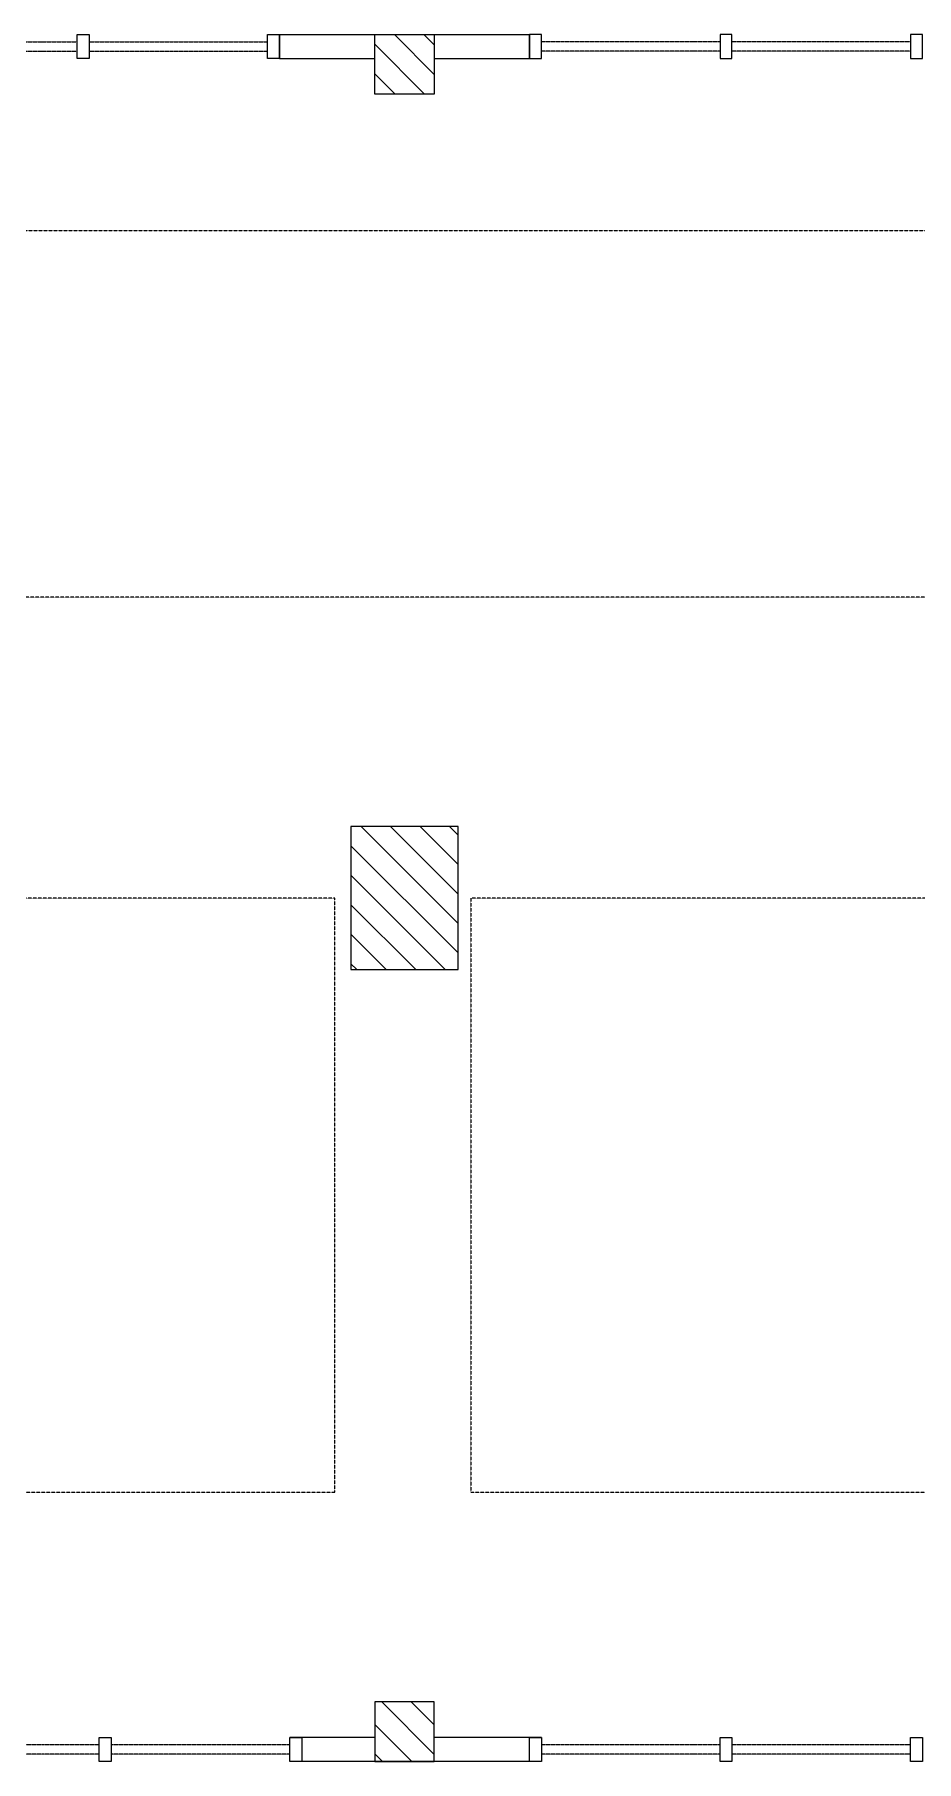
# Model space of a CAD drawing. Header units: inches. Extents: x 25480 to 951550, y -607927 to 1377809.
# Drawn here: x 498587 to 502291, y 362570 to 369820 of the extents above; entities that cross this region are included whole.
import ezdxf

# ---------------------------------------------------------------- set-up
doc = ezdxf.new("R2010")
doc.units = ezdxf.units.IN
doc.header["$MEASUREMENT"] = 0
doc.linetypes.add('HIDDEN', pattern=[0.375, 0.25, -0.125])
for name, color, linetype in [('2', 2, 'HIDDEN'), ('COLUMN', 4, 'Continuous'), ('M-X-BKGD', 8, 'Continuous'), ('WINDOWS', 2, 'Continuous')]:
    doc.layers.add(name, color=color, linetype=linetype)
doc.layers.add('DIM', color=251, linetype='Continuous', lineweight=0)

# ---------------------------------------------------------------- blocks, each defined once
blk = doc.blocks.new('123')
h = blk.add_hatch()
h.set_pattern_fill('ANSI31', color=256, scale=700, style=0)
h.paths.add_polyline_path([(-762145.9, -1065676.2), (-762745.9, -1065676.2), (-762745.9, -1066126.2), (-762145.9, -1066126.2)])
h = blk.add_hatch()
h.set_pattern_fill('ANSI31', color=256, scale=700, style=0)
h.paths.add_polyline_path([(-765820.9, -1065776.2), (-766070.9, -1065776.2), (-766070.9, -1066026.2), (-765820.9, -1066026.2)])
h = blk.add_hatch()
h.set_pattern_fill('ANSI31', color=256, scale=700, style=0)
h.paths.add_polyline_path([(-758820.9, -1065776.2), (-759070.9, -1065776.2), (-759070.9, -1066026.2), (-758820.9, -1066026.2)])
at = {"layer": '2', "color": 8}
for points in [[(-758890.9, -1063776.2), (-758890.9, -1064526.2)], [(-758890.9, -1063776.2), (-758890.9, -1064526.2)], [(-758850.9, -1063776.2), (-758850.9, -1064526.2)], [(-758850.9, -1063776.2), (-758850.9, -1064526.2)], [(-766040.9, -1064619.1), (-766040.9, -1063869.1)], [(-766040.9, -1064619.1), (-766040.9, -1063869.1)], [(-766000.9, -1064619.1), (-766000.9, -1063869.1)], [(-766000.9, -1064619.1), (-766000.9, -1063869.1)], [(-758890.9, -1064576.2), (-758890.9, -1065326.2)], [(-758890.9, -1064576.2), (-758890.9, -1065326.2)], [(-758850.9, -1064576.2), (-758850.9, -1065326.2)], [(-758850.9, -1064576.2), (-758850.9, -1065326.2)], [(-766040.9, -1065419.1), (-766040.9, -1064669.1)], [(-766040.9, -1065419.1), (-766040.9, -1064669.1)], [(-766000.9, -1065419.1), (-766000.9, -1064669.1)], [(-766000.9, -1065419.1), (-766000.9, -1064669.1)], [(-766040.9, -1067226.2), (-766040.9, -1066476.2)], [(-766040.9, -1067226.2), (-766040.9, -1066476.2)], [(-766000.9, -1067226.2), (-766000.9, -1066476.2)], [(-766000.9, -1067226.2), (-766000.9, -1066476.2)], [(-758890.9, -1067226.2), (-758890.9, -1066476.2)], [(-758890.9, -1067226.2), (-758890.9, -1066476.2)], [(-758850.9, -1067226.2), (-758850.9, -1066476.2)], [(-758850.9, -1067226.2), (-758850.9, -1066476.2)], [(-766040.9, -1068026.2), (-766040.9, -1067276.2)], [(-766040.9, -1068026.2), (-766040.9, -1067276.2)], [(-766000.9, -1068026.2), (-766000.9, -1067276.2)], [(-766000.9, -1068026.2), (-766000.9, -1067276.2)], [(-758890.9, -1068026.2), (-758890.9, -1067276.2)], [(-758890.9, -1068026.2), (-758890.9, -1067276.2)], [(-758850.9, -1068026.2), (-758850.9, -1067276.2)], [(-758850.9, -1068026.2), (-758850.9, -1067276.2)]]:
    blk.add_lwpolyline(points, dxfattribs=at)
at = {"layer": 'COLUMN', "color": 8, "linetype": 'ByBlock'}
for p, q in [((-758920.9, -1065376.2), (-758920.9, -1065776.2)), ((-758920.9, -1065376.2), (-758920.9, -1065776.2)), ((-765970.9, -1065776.2), (-765970.9, -1065419.1)), ((-765970.9, -1065776.2), (-765970.9, -1065419.1)), ((-765970.9, -1066476.2), (-765970.9, -1066026.2)), ((-765970.9, -1066476.2), (-765970.9, -1066026.2)), ((-758920.9, -1066026.2), (-758920.9, -1066426.2)), ((-758920.9, -1066026.2), (-758920.9, -1066426.2))]:
    blk.add_line(p, q, dxfattribs=at)
for points in [[(-758820.9, -1065376.2), (-758820.9, -1066426.2)], [(-758820.9, -1065376.2), (-758820.9, -1066426.2)], [(-766070.9, -1066476.2), (-766070.9, -1065419.1)], [(-766070.9, -1066476.2), (-766070.9, -1065419.1)]]:
    blk.add_lwpolyline(points, dxfattribs=at)
for points in [[(-762745.9, -1066126.2), (-762145.9, -1066126.2), (-762145.9, -1065676.2), (-762745.9, -1065676.2)], [(-762745.9, -1066126.2), (-762145.9, -1066126.2), (-762145.9, -1065676.2), (-762745.9, -1065676.2)], [(-765820.9, -1065776.2), (-766070.9, -1065776.2), (-766070.9, -1066026.2), (-765820.9, -1066026.2)], [(-765820.9, -1065776.2), (-766070.9, -1065776.2), (-766070.9, -1066026.2), (-765820.9, -1066026.2)], [(-759070.9, -1065776.2), (-758820.9, -1065776.2), (-758820.9, -1066026.2), (-759070.9, -1066026.2)], [(-759070.9, -1065776.2), (-758820.9, -1065776.2), (-758820.9, -1066026.2), (-759070.9, -1066026.2)]]:
    blk.add_lwpolyline(points, close=True, dxfattribs=at)
at = {"layer": 'DIM', "color": 8, "lineweight": 0}
for p, q in [((-758920.9, -1065376.2), (-758820.9, -1065376.2)), ((-758920.9, -1065376.2), (-758820.9, -1065376.2)), ((-758920.9, -1066426.2), (-758820.9, -1066426.2)), ((-758920.9, -1066426.2), (-758820.9, -1066426.2))]:
    blk.add_line(p, q, dxfattribs=at)
at = {"layer": 'WINDOWS', "color": 8}
for points in [[(-758920.9, -1064576.2), (-758920.9, -1064526.2), (-758820.9, -1064526.2), (-758820.9, -1064576.2), (-758920.9, -1064576.2)], [(-758920.9, -1064576.2), (-758920.9, -1064526.2), (-758820.9, -1064526.2), (-758820.9, -1064576.2), (-758920.9, -1064576.2)], [(-765970.9, -1064619.1), (-765970.9, -1064669.1), (-766070.9, -1064669.1), (-766070.9, -1064619.1), (-765970.9, -1064619.1)], [(-765970.9, -1064619.1), (-765970.9, -1064669.1), (-766070.9, -1064669.1), (-766070.9, -1064619.1), (-765970.9, -1064619.1)], [(-758920.9, -1065376.2), (-758920.9, -1065326.2), (-758820.9, -1065326.2), (-758820.9, -1065376.2), (-758920.9, -1065376.2)], [(-758920.9, -1065376.2), (-758920.9, -1065326.2), (-758820.9, -1065326.2), (-758820.9, -1065376.2), (-758920.9, -1065376.2)], [(-765970.9, -1065419.1), (-765970.9, -1065469.1), (-766070.9, -1065469.1), (-766070.9, -1065419.1), (-765970.9, -1065419.1)], [(-765970.9, -1065419.1), (-765970.9, -1065469.1), (-766070.9, -1065469.1), (-766070.9, -1065419.1), (-765970.9, -1065419.1)], [(-765970.9, -1066426.2), (-765970.9, -1066476.2), (-766070.9, -1066476.2), (-766070.9, -1066426.2), (-765970.9, -1066426.2)], [(-765970.9, -1066426.2), (-765970.9, -1066476.2), (-766070.9, -1066476.2), (-766070.9, -1066426.2), (-765970.9, -1066426.2)], [(-758920.9, -1066426.2), (-758920.9, -1066476.2), (-758820.9, -1066476.2), (-758820.9, -1066426.2), (-758920.9, -1066426.2)], [(-758920.9, -1066426.2), (-758920.9, -1066476.2), (-758820.9, -1066476.2), (-758820.9, -1066426.2), (-758920.9, -1066426.2)], [(-765970.9, -1067226.2), (-765970.9, -1067276.2), (-766070.9, -1067276.2), (-766070.9, -1067226.2), (-765970.9, -1067226.2)], [(-765970.9, -1067226.2), (-765970.9, -1067276.2), (-766070.9, -1067276.2), (-766070.9, -1067226.2), (-765970.9, -1067226.2)], [(-758920.9, -1067226.2), (-758920.9, -1067276.2), (-758820.9, -1067276.2), (-758820.9, -1067226.2), (-758920.9, -1067226.2)], [(-758920.9, -1067226.2), (-758920.9, -1067276.2), (-758820.9, -1067276.2), (-758820.9, -1067226.2), (-758920.9, -1067226.2)], [(-765970.9, -1068026.2), (-765970.9, -1068076.2), (-766070.9, -1068076.2), (-766070.9, -1068026.2), (-765970.9, -1068026.2)], [(-765970.9, -1068026.2), (-765970.9, -1068076.2), (-766070.9, -1068076.2), (-766070.9, -1068026.2), (-765970.9, -1068026.2)], [(-758920.9, -1068026.2), (-758920.9, -1068076.2), (-758820.9, -1068076.2), (-758820.9, -1068026.2), (-758920.9, -1068026.2)], [(-758920.9, -1068026.2), (-758920.9, -1068076.2), (-758820.9, -1068076.2), (-758820.9, -1068026.2), (-758920.9, -1068026.2)]]:
    blk.add_lwpolyline(points, dxfattribs=at)

msp = doc.modelspace()

# ---------------------------------------------------------------- linework, layer by layer
at = {"layer": 'M-X-BKGD', "color": 8, "linetype": 'HIDDEN', "ltscale": 3.5}
for points in [[(503713.6, 368997.4), (503713.6, 367457.7), (496750.8, 367457.7), (496750.8, 368997.4)], [(496865.7, 366194.8), (496865.7, 363700.6), (499847.7, 363700.6), (499847.7, 366194.8)], [(500419.6, 366194.8), (500419.6, 363700.6), (503401.6, 363700.6), (503401.6, 366194.8)]]:
    msp.add_lwpolyline(points, close=True, dxfattribs=at)

# ---------------------------------------------------------------- block references
at = {"layer": 'M-X-BKGD', "color": 8, "rotation": 90}
msp.add_blockref('123', (-565760.5, 1128640.7), dxfattribs=at)

doc.saveas('drawing.dxf')
